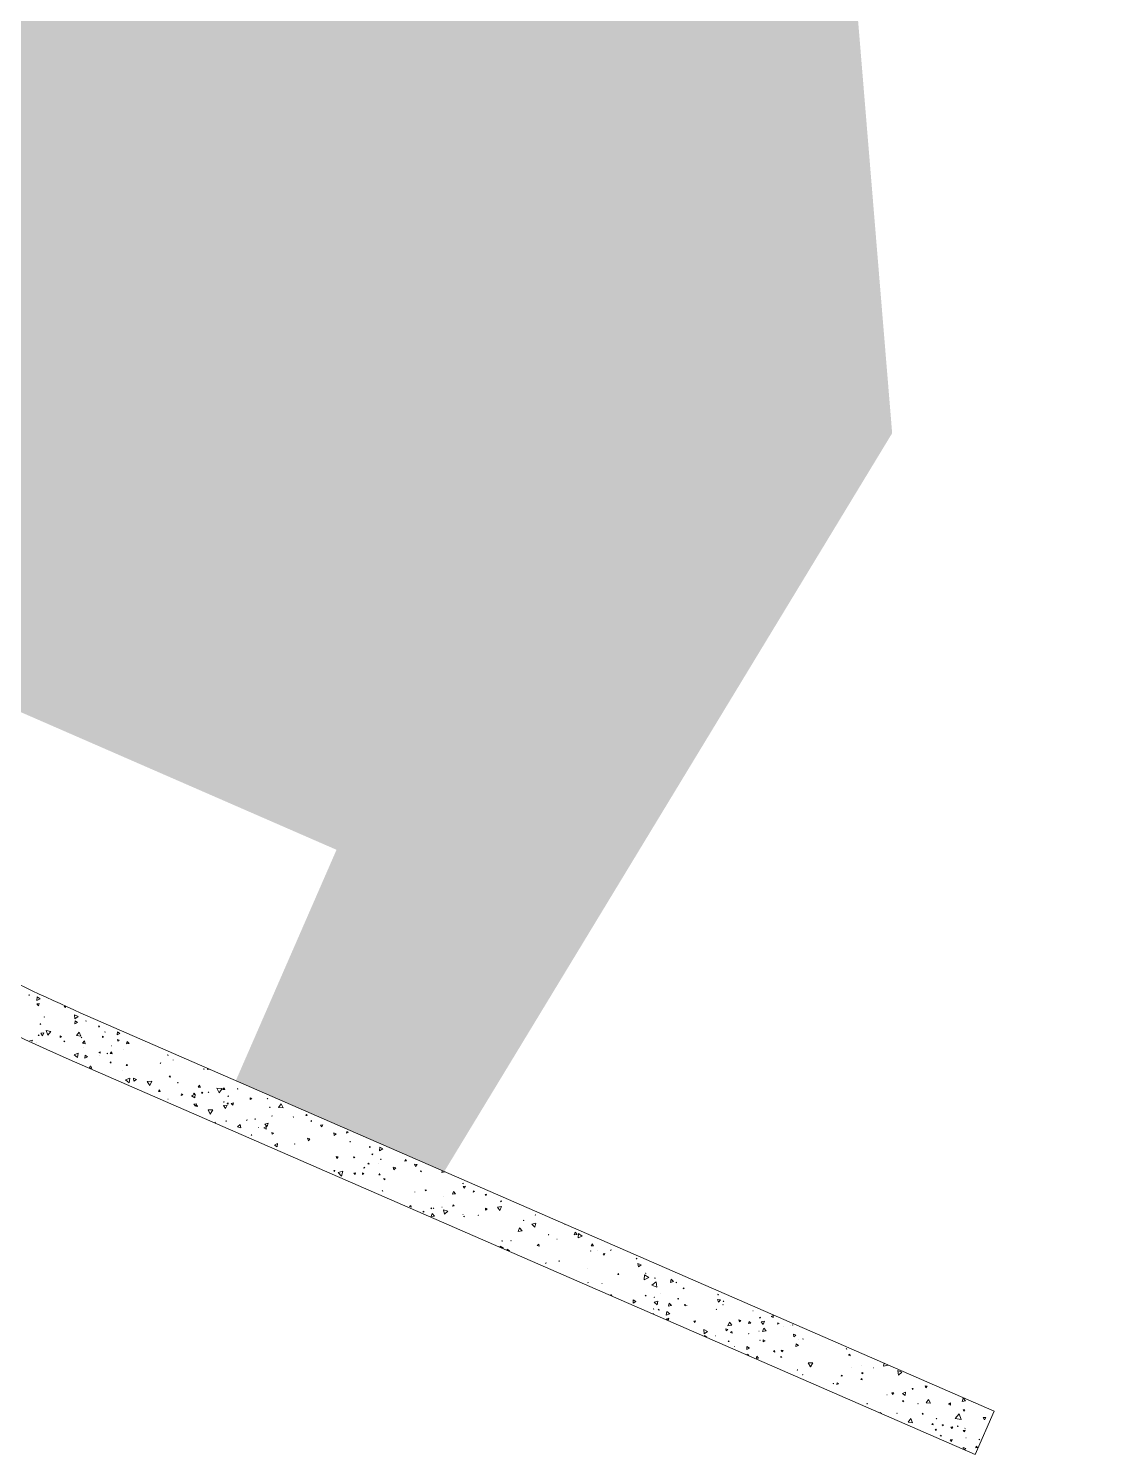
# Model space of a CAD drawing. Header units: millimetres. Extents: x -99530 to 1067232, y -97212 to 137997.
# Drawn here: x 74094 to 77531, y -47928 to -43397 of the extents above; entities that cross this region are included whole.
import ezdxf

# ---------------------------------------------------------------- set-up
doc = ezdxf.new("R2010")
doc.units = ezdxf.units.MM
doc.header["$MEASUREMENT"] = 0
doc.layers.add('New_A-20-M_Hard_Landscape-Phase 1_Pen_No__1', color=7, linetype='Continuous', lineweight=13)
doc.layers.add('New_A-20-M_Hard_Landscape-Phase 1_Pen_No__101', color=252, linetype='Continuous', lineweight=15)
doc.layers.add('New_A-20-M_Hard_Landscape-Phase 1_Pen_No__102', color=7, linetype='Continuous', lineweight=15, true_color=0xcccccc)

# ---------------------------------------------------------------- blocks, each defined once
blk = doc.blocks.new('*X178')
at = {"layer": 'New_A-20-M_Hard_Landscape-Phase 1_Pen_No__101', "linetype": 'Continuous'}
for p, q in [((74096.2, -46466.3), (74094.7, -46468.2)), ((74094.7, -46468.2), (74097.1, -46468.5)), ((74097.1, -46468.5), (74096.2, -46466.3)), ((74121.6, -46473.2), (74120, -46484.7)), ((74120, -46484.7), (74130.8, -46480.3)), ((74130.8, -46480.3), (74121.6, -46473.2)), ((74127.7, -46494.5), (74120.6, -46496.2)), ((74120.6, -46496.2), (74125.7, -46501.6)), ((74125.7, -46501.6), (74127.7, -46494.5)), ((74212.3, -46502.8), (74207.3, -46504.1)), ((74207.3, -46504.1), (74210.9, -46507.7)), ((74210.9, -46507.7), (74212.3, -46502.8)), ((74132.6, -46559.8), (74131, -46559.3)), ((74131, -46559.3), (74131.3, -46561)), ((74131.3, -46561), (74132.6, -46559.8)), ((74144.8, -46537.5), (74143.6, -46537.3)), ((74143.6, -46537.3), (74144, -46538.4)), ((74144, -46538.4), (74144.8, -46537.5)), ((74239.4, -46530.9), (74240.4, -46543.9)), ((74251.1, -46536.5), (74239.4, -46530.9)), ((74240.4, -46543.9), (74251.1, -46536.5)), ((74241.7, -46549.7), (74240.9, -46558.9)), ((74240.9, -46558.9), (74249.2, -46555)), ((74249.2, -46555), (74241.7, -46549.7)), ((74276.5, -46550.2), (74275.8, -46550.5)), ((74275.8, -46550.5), (74276.4, -46550.9)), ((74276.4, -46550.9), (74276.5, -46550.2)), ((74318, -46566.1), (74316.6, -46568.8)), ((74316.6, -46568.8), (74319.6, -46568.7)), ((74319.6, -46568.7), (74318, -46566.1)), ((74106.7, -46611), (74098, -46611.9)), ((74104.8, -46615.2), (74106.7, -46611)), ((74120.5, -46619.7), (74120.4, -46619.7)), ((74120.4, -46619.7), (74120.5, -46619.8)), ((74120.5, -46619.8), (74120.5, -46619.7)), ((74125.3, -46594.3), (74124.7, -46596.8)), ((74124.7, -46596.8), (74127.2, -46596.1)), ((74127.2, -46596.1), (74125.3, -46594.3)), ((74142.9, -46587.9), (74132.8, -46588.7)), ((74132.8, -46588.7), (74138.5, -46597)), ((74138.5, -46597), (74142.9, -46587.9)), ((74165.1, -46584), (74150.3, -46580.7)), ((74150.3, -46580.7), (74154.9, -46595.2)), ((74154.9, -46595.2), (74165.1, -46584)), ((74199, -46600), (74194, -46597.7)), ((74194, -46597.7), (74194.5, -46603.2)), ((74194.5, -46603.2), (74199, -46600)), ((74209.1, -46614.5), (74206.5, -46614)), ((74206.5, -46614), (74207.4, -46616.5)), ((74207.4, -46616.5), (74209.1, -46614.5)), ((74254.4, -46586.2), (74246.6, -46596.5)), ((74246.6, -46596.5), (74259.5, -46598.1)), ((74259.5, -46598.1), (74254.4, -46586.2)), ((74262.8, -46602.4), (74261.5, -46602.1)), ((74261.5, -46602.1), (74261.9, -46603.4)), ((74261.9, -46603.4), (74262.8, -46602.4)), ((74271.3, -46613.7), (74265.1, -46620.6)), ((74274.2, -46622.5), (74271.3, -46613.7)), ((74328.3, -46598.7), (74329, -46603.1)), ((74332.5, -46600.2), (74328.3, -46598.7)), ((74329, -46603.1), (74332.5, -46600.2)), ((74337, -46584.8), (74336.2, -46585.5)), ((74336.2, -46585.5), (74337.2, -46585.9)), ((74337.2, -46585.9), (74337, -46584.8)), ((74376.3, -46584.7), (74375.7, -46594.2)), ((74375.7, -46594.2), (74384.2, -46590)), ((74384.2, -46590), (74376.3, -46584.7)), ((74382.1, -46611.3), (74377, -46609)), ((74377, -46609), (74377.5, -46614.5)), ((74377.5, -46614.5), (74382.1, -46611.3)), ((74407.7, -46615.6), (74405.3, -46623.2)), ((74413.1, -46621.5), (74407.7, -46615.6)), ((74252, -46652.7), (74238.8, -46657.8)), ((74238.8, -46657.8), (74249.8, -46666.7)), ((74249.8, -46666.7), (74252, -46652.7)), ((74265.1, -46620.6), (74274.2, -46622.5)), ((74269.1, -46634.1), (74269, -46634.5)), ((74269, -46634.5), (74269.4, -46634.4)), ((74269.4, -46634.4), (74269.1, -46634.1)), ((74273.6, -46659.1), (74272.8, -46668.1)), ((74272.8, -46668.1), (74281, -46664.2)), ((74281, -46664.2), (74273.6, -46659.1)), ((74321, -46647.8), (74317.2, -46650.3)), ((74317.2, -46650.3), (74321.3, -46652.4)), ((74319.1, -46659.4), (74318.8, -46659.5)), ((74318.8, -46659.5), (74319, -46659.7)), ((74319, -46659.7), (74319.1, -46659.4)), ((74321.3, -46652.4), (74321, -46647.8)), ((74345.4, -46653.3), (74343.5, -46652.6)), ((74343.5, -46652.6), (74343.8, -46654.6)), ((74343.8, -46654.6), (74345.4, -46653.3)), ((74357.1, -46648.3), (74353.2, -46653.8)), ((74353.2, -46653.8), (74360, -46654.4)), ((74357.6, -46628.7), (74356.6, -46628.8)), ((74356.6, -46628.8), (74357.2, -46629.7)), ((74360, -46654.4), (74357.1, -46648.3)), ((74357.2, -46629.7), (74357.6, -46628.7)), ((74395.2, -46640.5), (74395.3, -46640.8)), ((74395.5, -46640.6), (74395.2, -46640.5)), ((74395.3, -46640.8), (74395.5, -46640.6)), ((74405.3, -46623.2), (74413.1, -46621.5)), ((74536.6, -46657.9), (74535.3, -46659.2)), ((74535.3, -46659.2), (74537.1, -46659.7)), ((74537.1, -46659.7), (74536.6, -46657.9)), ((74291, -46692.9), (74286.2, -46699.7)), ((74286.2, -46699.7), (74294.5, -46700.5)), ((74294.5, -46700.5), (74291, -46692.9)), ((74354.6, -46679.9), (74353, -46683.2)), ((74353, -46683.2), (74356.6, -46682.9)), ((74356.6, -46682.9), (74354.6, -46679.9)), ((74392.6, -46706.3), (74392.5, -46706.7)), ((74392.5, -46706.7), (74392.8, -46706.6)), ((74392.8, -46706.6), (74392.6, -46706.3)), ((74405.8, -46688.3), (74404.3, -46691.5)), ((74404.3, -46691.5), (74407.8, -46691.2)), ((74407.8, -46691.2), (74405.8, -46688.3)), ((74512.9, -46683.7), (74512.5, -46685)), ((74512.5, -46685), (74513.8, -46684.7)), ((74513.8, -46684.7), (74512.9, -46683.7)), ((74553.3, -46673.9), (74553, -46674.2)), ((74553, -46674.2), (74553.4, -46674.2)), ((74553.4, -46674.2), (74553.3, -46673.9)), ((74651.8, -46701.8), (74649.7, -46701.8)), ((74649.7, -46701.8), (74650.7, -46703.6)), ((74650.7, -46703.6), (74651.8, -46701.8)), ((74662.9, -46700.6), (74662, -46704.9)), ((74662, -46704.9), (74667.3, -46703.1)), ((74667.3, -46703.1), (74665.9, -46701.9)), ((74415.8, -46731.7), (74401.9, -46737.2)), ((74401.9, -46737.2), (74413.6, -46746.5)), ((74413.6, -46746.5), (74415.8, -46731.7)), ((74436.4, -46736.2), (74427.6, -46732.3)), ((74427.6, -46732.3), (74428.7, -46741.8)), ((74428.7, -46741.8), (74436.4, -46736.2)), ((74485.8, -46741.9), (74470.7, -46742.7)), ((74470.7, -46742.7), (74478.9, -46755.3)), ((74478.9, -46755.3), (74485.8, -46741.9)), ((74543.4, -46724.3), (74540.6, -46727.7)), ((74540.6, -46727.7), (74545, -46728.5)), ((74545, -46728.5), (74543.4, -46724.3)), ((74567.8, -46744.7), (74567.2, -46747.2)), ((74567.2, -46747.2), (74569.6, -46746.4)), ((74569.6, -46746.4), (74567.8, -46744.7)), ((74636.6, -46754.6), (74632.9, -46760.4)), ((74639.8, -46760.7), (74636.6, -46754.6)), ((74509.7, -46769.5), (74506.8, -46773.9)), ((74506.8, -46773.9), (74512, -46774.3)), ((74512, -46774.3), (74509.7, -46769.5)), ((74537, -46798.4), (74536.9, -46798.3)), ((74536.9, -46798.3), (74536.9, -46798.4)), ((74536.9, -46798.4), (74537, -46798.4)), ((74580, -46781.4), (74578.8, -46786.8)), ((74578.8, -46786.8), (74584.1, -46785.1)), ((74584.1, -46785.1), (74580, -46781.4)), ((74622.7, -46782.8), (74612, -46788.4)), ((74612, -46788.4), (74622.1, -46794.8)), ((74620.4, -46779.5), (74618.4, -46783.2)), ((74618.4, -46783.2), (74622.6, -46783)), ((74622.6, -46783), (74620.4, -46779.5)), ((74622.1, -46794.8), (74622.7, -46782.8)), ((74632.9, -46760.4), (74639.8, -46760.7)), ((74645.7, -46776.2), (74643.4, -46779.5)), ((74643.4, -46779.5), (74647.4, -46779.8)), ((74647.4, -46779.8), (74645.7, -46776.2)), ((74664.5, -46776.1), (74665.3, -46777.6)), ((74666.2, -46776.1), (74664.5, -46776.1)), ((74665.3, -46777.6), (74666.2, -46776.1)), ((74691.9, -46763.7), (74699.8, -46778.8)), ((74708.9, -46764.4), (74691.9, -46763.7)), ((74699.8, -46778.8), (74708.9, -46764.4)), ((74715, -46763.1), (74711.6, -46767.4)), ((74711.6, -46767.4), (74717, -46768.2)), ((74717, -46768.2), (74715, -46763.1)), ((74729.1, -46788.5), (74726.6, -46788.9)), ((74726.6, -46788.9), (74728.2, -46790.9)), ((74728.2, -46790.9), (74729.1, -46788.5)), ((74757.8, -46764.9), (74757.2, -46766.5)), ((74757.2, -46766.5), (74758.9, -46766.3)), ((74758.9, -46766.3), (74757.8, -46764.9)), ((74798.2, -46794.2), (74798.1, -46800)), ((74798.1, -46800), (74803.2, -46797.2)), ((74803.2, -46797.2), (74798.2, -46794.2)), ((74853.6, -46796.8), (74852.3, -46796.4)), ((74852.3, -46796.4), (74852.6, -46797.8)), ((74852.6, -46797.8), (74853.6, -46796.8)), ((74541.6, -46811.1), (74541.4, -46811.2)), ((74541.7, -46811.3), (74541.6, -46811.1)), ((74627.6, -46813), (74618.6, -46814.3)), ((74618.6, -46814.3), (74624.2, -46821.4)), ((74624.2, -46821.4), (74627.6, -46813)), ((74629.1, -46818), (74626.5, -46821.1)), ((74626.5, -46821.1), (74630.5, -46821.8)), ((74630.5, -46821.8), (74629.1, -46818)), ((74664.2, -46832.4), (74671.4, -46845.9)), ((74679.4, -46832.9), (74664.2, -46832.4)), ((74671.4, -46845.9), (74679.4, -46832.9)), ((74724.8, -46817.7), (74713.4, -46818.8)), ((74713.4, -46818.8), (74720.1, -46828.1)), ((74714.3, -46806.9), (74713.6, -46808.6)), ((74713.6, -46808.6), (74715.4, -46808.3)), ((74715.4, -46808.3), (74714.3, -46806.9)), ((74720.1, -46828.1), (74724.8, -46817.7)), ((74728.4, -46810.4), (74724.6, -46812.3)), ((74724.6, -46812.3), (74728.2, -46814.7)), ((74728.2, -46814.7), (74728.4, -46810.4)), ((74745, -46810.6), (74737.7, -46812.1)), ((74737.7, -46812.1), (74742.7, -46817.8)), ((74742.7, -46817.8), (74745, -46810.6)), ((74861.8, -46824.5), (74859.5, -46824)), ((74859.5, -46824), (74860.3, -46826.2)), ((74860.3, -46826.2), (74861.8, -46824.5)), ((74896.8, -46813.2), (74888.1, -46824.8)), ((74888.1, -46824.8), (74902.5, -46826.5)), ((74902.5, -46826.5), (74896.8, -46813.2)), ((74964.1, -46831.9), (74964, -46831.9)), ((74964, -46831.9), (74964.7, -46832.2)), ((74686.3, -46871.6), (74685.9, -46873.4)), ((74685.9, -46873.4), (74687.6, -46872.9)), ((74687.6, -46872.9), (74686.3, -46871.6)), ((74721.4, -46866.1), (74720.3, -46868.1)), ((74720.3, -46868.1), (74722.6, -46868.1)), ((74722.6, -46868.1), (74721.4, -46866.1)), ((74766.2, -46878.6), (74757.9, -46886.1)), ((74757.9, -46886.1), (74768.6, -46889.5)), ((74768.6, -46889.5), (74766.2, -46878.6)), ((74787.2, -46863.8), (74786.6, -46866.2)), ((74786.6, -46866.2), (74788.9, -46865.5)), ((74788.9, -46865.5), (74787.2, -46863.8)), ((74814.2, -46860.2), (74812.6, -46861.7)), ((74812.6, -46861.7), (74814.7, -46862.4)), ((74814.7, -46862.4), (74814.2, -46860.2)), ((74823.9, -46888.7), (74823.7, -46889.1)), ((74823.7, -46889.1), (74824.2, -46889.1)), ((74824.2, -46889.1), (74823.9, -46888.7)), ((74848.9, -46885.1), (74841.6, -46889.3)), ((74841.6, -46889.3), (74848.9, -46893.5)), ((74854.9, -46875.1), (74844.5, -46878.1)), ((74844.5, -46878.1), (74852.3, -46885.7)), ((74848.9, -46893.5), (74848.9, -46885.1)), ((74852.3, -46885.7), (74854.9, -46875.1)), ((74868, -46851.1), (74866.6, -46851.2)), ((74866.6, -46851.2), (74867.4, -46852.3)), ((74867.4, -46852.3), (74868, -46851.1)), ((74935.3, -46854.9), (74935, -46855.4)), ((74935, -46855.4), (74935.6, -46855.4)), ((74935.6, -46855.4), (74935.3, -46854.9)), ((74976.7, -46846.9), (74974.5, -46850.8)), ((74974.5, -46850.8), (74978.9, -46850.7)), ((74978.9, -46850.7), (74976.7, -46846.9)), ((74992.9, -46866.5), (74990.4, -46867.9)), ((74990.4, -46867.9), (74992.9, -46869.4)), ((74992.9, -46869.4), (74992.9, -46866.5)), ((75028.7, -46879.7), (75021.4, -46880.9)), ((75021.4, -46880.9), (75026.1, -46886.7)), ((75026.1, -46886.7), (75028.7, -46879.7)), ((74802.1, -46910.6), (74800.7, -46913.1)), ((74800.7, -46913.1), (74803.6, -46913.1)), ((74803.6, -46913.1), (74802.1, -46910.6)), ((74872, -46906.2), (74867.1, -46904.7)), ((74867.1, -46904.7), (74868.3, -46909.7)), ((74868.3, -46909.7), (74872, -46906.2)), ((74979.8, -46922.8), (74982.8, -46930.6)), ((74988, -46924.2), (74979.8, -46922.8)), ((74982.8, -46930.6), (74988, -46924.2)), ((75063.7, -46905.2), (75064.8, -46913.8)), ((75071.7, -46908.6), (75063.7, -46905.2)), ((75064.8, -46913.8), (75071.7, -46908.6)), ((75105, -46901), (75103.6, -46906.6)), ((75103.6, -46906.6), (75109.1, -46905)), ((75109.1, -46905), (75105, -46901)), ((75115.6, -46932.4), (75114.6, -46934.2)), ((75114.6, -46934.2), (75116.6, -46934.1)), ((75116.6, -46934.1), (75115.6, -46932.4)), ((74884.4, -46939.4), (74875.3, -46944.4)), ((74875.3, -46944.4), (74884.2, -46949.8)), ((74884.2, -46949.8), (74884.4, -46939.4)), ((74940.1, -46940.6), (74938.8, -46941)), ((74938.8, -46941), (74939.8, -46941.9)), ((74939.8, -46941.9), (74940.1, -46940.6)), ((75071.5, -46980.6), (75073.2, -46986.9)), ((75077.8, -46982.3), (75071.5, -46980.6)), ((75073.2, -46986.9), (75077.8, -46982.3)), ((75130, -46982.4), (75126.7, -46982.3)), ((75126.7, -46982.3), (75128.3, -46985.2)), ((75128.3, -46985.2), (75130, -46982.4)), ((75180.2, -46950), (75176.8, -46948.7)), ((75176.8, -46948.7), (75177.4, -46952.4)), ((75177.4, -46952.4), (75180.2, -46950)), ((75187.4, -46972.7), (75184.4, -46973.4)), ((75184.4, -46973.4), (75186.5, -46975.7)), ((75186.5, -46975.7), (75187.4, -46972.7)), ((75209.4, -46950.7), (75209.3, -46962.4)), ((75209.3, -46962.4), (75219.5, -46956.7)), ((75219.5, -46956.7), (75209.4, -46950.7)), ((75067, -47025.7), (75064.2, -47025.7)), ((75064.2, -47025.7), (75065.6, -47028.1)), ((75065.6, -47028.1), (75067, -47025.7)), ((75159.9, -47015.1), (75159.5, -47017.9)), ((75159.5, -47017.9), (75162.1, -47016.9)), ((75162.1, -47016.9), (75159.9, -47015.1)), ((75174.4, -47001.6), (75172, -47004.2)), ((75172, -47004.2), (75175.5, -47004.9)), ((75175.5, -47004.9), (75174.4, -47001.6)), ((75205.7, -47001.6), (75205.6, -47001.7)), ((75205.6, -47001.7), (75205.8, -47001.7)), ((75205.8, -47001.7), (75205.7, -47001.6)), ((75213.8, -46989.5), (75212.2, -46989.6)), ((75212.2, -46989.6), (75213.1, -46991)), ((75213.1, -46991), (75213.8, -46989.5)), ((75261.1, -47017.1), (75252.6, -47014.5)), ((75252.6, -47014.5), (75254.7, -47023.2)), ((75254.7, -47023.2), (75261.1, -47017.1)), ((75291, -46990.6), (75289, -46995.8)), ((75289, -46995.8), (75294.6, -46994.9)), ((75294.6, -46994.9), (75291, -46990.6)), ((75320.5, -47005.1), (75323.2, -47012.7)), ((75328.4, -47006.6), (75320.5, -47005.1)), ((75323.2, -47012.7), (75328.4, -47006.6)), ((75339.5, -47026.7), (75340.1, -47029.6)), ((75342.3, -47027.6), (75339.5, -47026.7)), ((75340.1, -47029.6), (75342.3, -47027.6)), ((75408.9, -47025.8), (75407.4, -47031.3)), ((75092.6, -47027.9), (75077.2, -47031.8)), ((75077.2, -47031.8), (75088.3, -47043.2)), ((75088.3, -47043.2), (75092.6, -47027.9)), ((75132.9, -47032.5), (75127.3, -47033.8)), ((75127.3, -47033.8), (75131.2, -47038)), ((75131.2, -47038), (75132.9, -47032.5)), ((75159.5, -47035), (75154.5, -47032.8)), ((75154.5, -47032.8), (75155.2, -47038.2)), ((75155.2, -47038.2), (75159.5, -47035)), ((75208.9, -47035.1), (75206.4, -47038.6)), ((75206.4, -47038.6), (75210.7, -47039.1)), ((75210.7, -47039.1), (75208.9, -47035.1)), ((75222.9, -47050.7), (75224.1, -47054.7)), ((75227, -47051.7), (75222.9, -47050.7)), ((75224.1, -47054.7), (75227, -47051.7)), ((75407.4, -47031.3), (75416.1, -47029)), ((75474.4, -47065), (75472.6, -47066.7)), ((75472.6, -47066.7), (75474.9, -47067.4)), ((75474.9, -47067.4), (75474.4, -47065)), ((75218.8, -47089.3), (75217.8, -47090.2)), ((75217.8, -47090.2), (75219, -47090.5)), ((75219, -47090.5), (75218.8, -47089.3)), ((75321, -47093.5), (75320.9, -47093.6)), ((75320.9, -47093.6), (75321, -47093.6)), ((75321, -47093.6), (75321, -47093.5)), ((75357.7, -47087.7), (75354.1, -47086.7)), ((75354.1, -47086.7), (75355, -47090.3)), ((75355, -47090.3), (75357.7, -47087.7)), ((75413.3, -47108.8), (75412.9, -47108.8)), ((75412.9, -47108.8), (75413.1, -47109.1)), ((75413.1, -47109.1), (75413.3, -47108.8)), ((75444.2, -47091.6), (75440.8, -47100.5)), ((75440.8, -47100.5), (75450.3, -47099)), ((75450.3, -47099), (75444.2, -47091.6)), ((75481.7, -47075.5), (75475.1, -47075.7)), ((75475.1, -47075.7), (75478.6, -47081.3)), ((75478.6, -47081.3), (75481.7, -47075.5)), ((75507.2, -47089.5), (75506.9, -47094)), ((75506.9, -47094), (75511, -47092)), ((75511, -47092), (75507.2, -47089.5)), ((75549, -47100.9), (75544.9, -47102)), ((75544.9, -47102), (75547.9, -47105)), ((75547.9, -47105), (75549, -47100.9)), ((75308.1, -47136.4), (75304.3, -47139.7)), ((75304.3, -47139.7), (75309.1, -47141.4)), ((75309.1, -47141.4), (75308.1, -47136.4)), ((75347.9, -47154.9), (75347.7, -47157.8)), ((75347.7, -47157.8), (75350.4, -47156.6)), ((75350.4, -47156.6), (75347.9, -47154.9)), ((75374, -47144.2), (75371.7, -47145.3)), ((75371.7, -47145.3), (75373.8, -47146.8)), ((75376.7, -47161.6), (75373, -47171.7)), ((75373.8, -47146.8), (75374, -47144.2)), ((75383.6, -47169.9), (75376.7, -47161.6)), ((75381.2, -47145), (75379.6, -47145.1)), ((75379.6, -47145.1), (75380.5, -47146.5)), ((75380.5, -47146.5), (75381.2, -47145)), ((75407.9, -47141.5), (75406.9, -47141.4)), ((75406.9, -47141.4), (75407.4, -47142.3)), ((75407.4, -47142.3), (75407.9, -47141.5)), ((75426.4, -47154.7), (75412.4, -47150)), ((75412.4, -47150), (75415.4, -47164.5)), ((75415.4, -47164.5), (75426.4, -47154.7)), ((75442.5, -47134.5), (75441.1, -47139.1)), ((75441.1, -47139.1), (75445.8, -47138)), ((75445.8, -47138), (75442.5, -47134.5)), ((75551.4, -47148.1), (75545.8, -47145.3)), ((75545.8, -47145.3), (75546.1, -47151.6)), ((75546.1, -47151.6), (75551.4, -47148.1)), ((75596.5, -47140.1), (75583.6, -47141.7)), ((75583.6, -47141.7), (75591.4, -47152.1)), ((75591.4, -47152.1), (75596.5, -47140.1)), ((75596.2, -47122.1), (75593.3, -47122.7)), ((75593.3, -47122.7), (75595.3, -47124.9)), ((75595.3, -47124.9), (75596.2, -47122.1)), ((75373, -47171.7), (75383.6, -47169.9)), ((75474.3, -47165.3), (75474, -47165.5)), ((75474, -47165.5), (75474.4, -47165.6)), ((75474.4, -47165.6), (75474.3, -47165.3)), ((75478.4, -47170), (75475.8, -47171.2)), ((75475.8, -47171.2), (75478.2, -47172.9)), ((75478.2, -47172.9), (75478.4, -47170)), ((75523.8, -47167), (75521.8, -47166.9)), ((75521.8, -47166.9), (75522.8, -47168.7)), ((75522.8, -47168.7), (75523.8, -47167)), ((75653.7, -47207.6), (75649.7, -47219.5)), ((75662, -47216.9), (75653.7, -47207.6)), ((75667, -47182.6), (75665.7, -47183.9)), ((75665.7, -47183.9), (75667.5, -47184.3)), ((75667.5, -47184.3), (75667, -47182.6)), ((75705.7, -47193.1), (75693.1, -47196.3)), ((75693.1, -47196.3), (75702.2, -47205.6)), ((75702.2, -47205.6), (75705.7, -47193.1)), ((75704.5, -47165.8), (75703.3, -47166.1)), ((75703.3, -47166.1), (75704.2, -47166.9)), ((75704.2, -47166.9), (75704.5, -47165.8)), ((75796.9, -47195), (75796.6, -47195.5)), ((75796.6, -47195.5), (75797.8, -47195.7)), ((75797.8, -47195.7), (75797.7, -47195.4)), ((75598.5, -47248.9), (75598, -47250.2)), ((75598, -47250.2), (75599.4, -47250.1)), ((75599.4, -47250.1), (75598.5, -47248.9)), ((75626, -47247.7), (75625.6, -47249.2)), ((75625.6, -47249.2), (75627.1, -47248.8)), ((75627.1, -47248.8), (75626, -47247.7)), ((75649.7, -47219.5), (75662, -47216.9)), ((75747, -47228.9), (75745.3, -47229)), ((75745.3, -47229), (75746.3, -47230.5)), ((75746.3, -47230.5), (75747, -47228.9)), ((75772.7, -47243), (75772.3, -47243.5)), ((75772.3, -47243.5), (75772.9, -47243.6)), ((75772.9, -47243.6), (75772.7, -47243)), ((75830.6, -47221.1), (75827, -47230.2)), ((75827, -47230.2), (75836.7, -47228.8)), ((75836.7, -47228.8), (75830.6, -47221.1)), ((75841.1, -47225.9), (75840, -47239.7)), ((75840, -47239.7), (75852.5, -47233.8)), ((75852.5, -47233.8), (75841.1, -47225.9)), ((75592.3, -47265.4), (75592.2, -47269.4)), ((75602.6, -47271.8), (75592.3, -47265.4)), ((75600.4, -47273), (75602.6, -47271.8)), ((75614.9, -47275.4), (75614.7, -47279.2)), ((75622.3, -47280), (75614.9, -47275.4)), ((75619.7, -47281.4), (75622.3, -47280)), ((75715.3, -47259.2), (75709.7, -47263.6)), ((75709.7, -47263.6), (75716.3, -47266.2)), ((75716.3, -47266.2), (75715.3, -47259.2)), ((75880.3, -47280.1), (75879.1, -47280.7)), ((75879.1, -47280.7), (75880.1, -47281.4)), ((75880.1, -47281.4), (75880.3, -47280.1)), ((75885.1, -47258.7), (75881.8, -47264.2)), ((75881.8, -47264.2), (75888.3, -47264.3)), ((75888.3, -47264.3), (75885.1, -47258.7)), ((75901.5, -47280.8), (75901.1, -47280.6)), ((75901.1, -47280.6), (75901.2, -47281)), ((75901.2, -47281), (75901.5, -47280.8)), ((75924.8, -47289.5), (75919.3, -47290.4)), ((75919.3, -47290.4), (75922.8, -47294.6)), ((75922.8, -47294.6), (75924.8, -47289.5)), ((75943.3, -47277.4), (75942.6, -47279.2)), ((75942.6, -47279.2), (75944.5, -47278.9)), ((75944.5, -47278.9), (75943.3, -47277.4)), ((75737.9, -47319.1), (75736.4, -47319.5)), ((75736.4, -47319.5), (75737.5, -47320.6)), ((75737.5, -47320.6), (75737.9, -47319.1)), ((75779.9, -47310.9), (75778.7, -47312.9)), ((75778.7, -47312.9), (75781.1, -47313)), ((75781.1, -47313), (75779.9, -47310.9)), ((75869, -47336.7), (75868.9, -47336.7)), ((75868.9, -47336.7), (75869, -47336.8)), ((75869, -47336.8), (75869, -47336.7)), ((76025.9, -47304.2), (76024.5, -47305.7)), ((76024.5, -47305.7), (76026.6, -47306.1)), ((76026.6, -47306.1), (76025.9, -47304.2)), ((76040.3, -47324.5), (76030, -47320.7)), ((76030, -47320.7), (76031.8, -47331.5)), ((76031.8, -47331.5), (76040.3, -47324.5)), ((75811.3, -47364.5), (75811.2, -47364.5)), ((75811.2, -47364.5), (75811.3, -47364.6)), ((75811.3, -47364.6), (75811.3, -47364.5)), ((75871.1, -47381.3), (75871.3, -47381.7)), ((75871.5, -47381.3), (75871.1, -47381.3)), ((75871.3, -47381.7), (75871.5, -47381.3)), ((75916, -47383.8), (75915.7, -47384.7)), ((75915.7, -47384.7), (75916.7, -47384.5)), ((75916.7, -47384.5), (75916, -47383.8)), ((75967.5, -47353), (75966.4, -47355.6)), ((75966.4, -47355.6), (75969.3, -47355.2)), ((75969.3, -47355.2), (75967.5, -47353)), ((76050.6, -47356.7), (76049.9, -47372.6)), ((76049.9, -47372.6), (76064.1, -47365.3)), ((76064.1, -47365.3), (76050.6, -47356.7)), ((76055, -47351.2), (76054.2, -47351.4)), ((76054.2, -47351.4), (76054.8, -47352)), ((76054.8, -47352), (76055, -47351.2)), ((76087.4, -47379.4), (76074, -47389.8)), ((76074, -47389.8), (76089.7, -47396.2)), ((76085, -47366), (76083.4, -47367)), ((76083.4, -47367), (76085.1, -47367.9)), ((76085.1, -47367.9), (76085, -47366)), ((76089.7, -47396.2), (76087.4, -47379.4)), ((76135.2, -47370.9), (76132.9, -47381.5)), ((76132.9, -47381.5), (76143.3, -47378.1)), ((76143.3, -47378.1), (76135.2, -47370.9)), ((76151.1, -47380.2), (76151.7, -47382.7)), ((76153.6, -47380.9), (76151.1, -47380.2)), ((76151.7, -47382.7), (76153.6, -47380.9)), ((75943.6, -47419.7), (75942.9, -47422.3)), ((75946.9, -47423), (75943.6, -47419.7)), ((75945.4, -47423.4), (75946.9, -47423)), ((76055, -47421.1), (76053.4, -47423.4)), ((76053.4, -47423.4), (76056.2, -47423.6)), ((76056.2, -47423.6), (76055, -47421.1)), ((76082.9, -47427.7), (76081.9, -47427.2)), ((76081.9, -47427.2), (76081.9, -47428.3)), ((76081.9, -47428.3), (76082.9, -47427.7)), ((76102.8, -47415.8), (76102.5, -47416.3)), ((76102.5, -47416.3), (76103.1, -47416.3)), ((76103.1, -47416.3), (76102.8, -47415.8)), ((76159.3, -47432.3), (76156.3, -47432.4)), ((76156.3, -47432.4), (76157.8, -47434.9)), ((76157.8, -47434.9), (76159.3, -47432.3)), ((76174.8, -47397.7), (76174.1, -47400.9)), ((76174.1, -47400.9), (76177.3, -47399.9)), ((76177.3, -47399.9), (76174.8, -47397.7)), ((76292.2, -47436.7), (76282.5, -47434.8)), ((76282.5, -47434.8), (76285.7, -47444.1)), ((76286.4, -47419.4), (76283.6, -47418.6)), ((76283.6, -47418.6), (76284.3, -47421.5)), ((76284.3, -47421.5), (76286.4, -47419.4)), ((76023, -47441.4), (76014.3, -47436.5)), ((76014.3, -47436.5), (76014.4, -47446.5)), ((76014.4, -47446.5), (76023, -47441.4)), ((76079.9, -47480.8), (76076.5, -47480.6)), ((76079.3, -47464.3), (76079.6, -47465.6)), ((76080.5, -47464.7), (76079.3, -47464.3)), ((76079.6, -47465.6), (76080.5, -47464.7)), ((76092.9, -47440.3), (76081.9, -47443.9)), ((76081.9, -47443.9), (76090.5, -47451.7)), ((76090.5, -47451.7), (76092.9, -47440.3)), ((76096.2, -47466.3), (76094.7, -47468.2)), ((76094.7, -47468.2), (76097.1, -47468.5)), ((76097.1, -47468.5), (76096.2, -47466.3)), ((76121.6, -47473.2), (76120, -47484.7)), ((76120, -47484.7), (76130.8, -47480.3)), ((76130.8, -47480.3), (76121.6, -47473.2)), ((76129.4, -47446.7), (76126.7, -47456.2)), ((76126.7, -47456.2), (76136.4, -47453.7)), ((76136.4, -47453.7), (76129.4, -47446.7)), ((76181.9, -47451.7), (76177.8, -47450.9)), ((76177.8, -47450.9), (76179.1, -47454.8)), ((76179.1, -47454.8), (76181.9, -47451.7)), ((76185.6, -47454.7), (76185.4, -47454.9)), ((76185.4, -47454.9), (76185.7, -47455)), ((76185.7, -47455), (76185.6, -47454.7)), ((76279.3, -47465.5), (76278.5, -47466.8)), ((76278.5, -47466.8), (76279.9, -47466.9)), ((76279.9, -47466.9), (76279.3, -47465.5)), ((76285.7, -47444.1), (76292.2, -47436.7)), ((76300.5, -47451.7), (76299.8, -47451.4)), ((76299.8, -47451.4), (76299.9, -47452.2)), ((76299.9, -47452.2), (76300.5, -47451.7)), ((76300.9, -47440.4), (76302.1, -47442.5)), ((76303.3, -47440.4), (76300.9, -47440.4)), ((76302.1, -47442.5), (76303.3, -47440.4)), ((76395.5, -47470.9), (76394.9, -47470.7)), ((76394.9, -47470.7), (76395, -47471.3)), ((76395, -47471.3), (76395.5, -47470.9)), ((76079.2, -47481.8), (76079.9, -47480.8)), ((76127.7, -47494.5), (76120.6, -47496.2)), ((76120.6, -47496.2), (76125.7, -47501.6)), ((76125.7, -47501.6), (76127.7, -47494.5)), ((76212.3, -47502.8), (76207.3, -47504.1)), ((76207.3, -47504.1), (76210.9, -47507.7)), ((76210.9, -47507.7), (76212.3, -47502.8)), ((76320.6, -47506.9), (76316, -47518.4)), ((76316, -47518.4), (76328.3, -47516.6)), ((76328.3, -47516.6), (76320.6, -47506.9)), ((76350.8, -47500.1), (76352.5, -47505.7)), ((76356.4, -47501.5), (76350.8, -47500.1)), ((76352.5, -47505.7), (76356.4, -47501.5)), ((76383.8, -47504.6), (76381.5, -47511.4)), ((76381.5, -47511.4), (76388.5, -47510.1)), ((76388.5, -47510.1), (76383.8, -47504.6)), ((76419.1, -47491.5), (76416.5, -47491.8)), ((76416.5, -47491.8), (76418.1, -47494)), ((76418.1, -47494), (76419.1, -47491.5)), ((76431.9, -47504.5), (76421.8, -47506.1)), ((76421.8, -47506.1), (76428.2, -47514.1)), ((76430.2, -47525.7), (76426, -47536.8)), ((76428.2, -47514.1), (76431.9, -47504.5)), ((76437.8, -47534.9), (76430.2, -47525.7)), ((76459.4, -47485.6), (76453.6, -47489.6)), ((76453.6, -47489.6), (76460, -47492.6)), ((76460, -47492.6), (76459.4, -47485.6)), ((76474.2, -47508.8), (76473.7, -47513.6)), ((76473.7, -47513.6), (76478.1, -47511.7)), ((76478.1, -47511.7), (76474.2, -47508.8)), ((76492.3, -47520.4), (76492.3, -47520.5)), ((76492.3, -47520.5), (76492.4, -47520.4)), ((76492.4, -47520.4), (76492.3, -47520.4)), ((76513.6, -47516.3), (76513.3, -47516.4)), ((76513.3, -47516.4), (76513.4, -47516.6)), ((76513.4, -47516.6), (76513.6, -47516.3)), ((76521.7, -47515.7), (76521.4, -47516.1)), ((76521.4, -47516.1), (76521.9, -47516.2)), ((76521.9, -47516.2), (76521.7, -47515.7)), ((76239.4, -47530.9), (76240.4, -47543.9)), ((76251.1, -47536.5), (76239.4, -47530.9)), ((76240.4, -47543.9), (76251.1, -47536.5)), ((76241.7, -47549.7), (76241.5, -47552.5)), ((76249.2, -47555), (76241.7, -47549.7)), ((76248.2, -47555.5), (76249.2, -47555)), ((76276.5, -47550.2), (76275.8, -47550.5)), ((76275.8, -47550.5), (76276.4, -47550.9)), ((76276.4, -47550.9), (76276.5, -47550.2)), ((76315.1, -47530.4), (76308.7, -47528.2)), ((76308.7, -47528.2), (76310, -47534.9)), ((76310, -47534.9), (76315.1, -47530.4)), ((76318, -47566.1), (76316.6, -47568.8)), ((76316.6, -47568.8), (76319.6, -47568.7)), ((76319.6, -47568.7), (76318, -47566.1)), ((76328.4, -47537.3), (76324.5, -47540)), ((76324.5, -47540), (76328.8, -47542.1)), ((76328.8, -47542.1), (76328.4, -47537.3)), ((76382, -47543.6), (76381.7, -47543.8)), ((76381.7, -47543.8), (76382, -47544)), ((76382, -47544), (76382, -47543.6)), ((76414.5, -47535.4), (76414.6, -47536)), ((76415.1, -47535.6), (76414.5, -47535.4)), ((76414.6, -47536), (76415.1, -47535.6)), ((76417.8, -47564.7), (76417.6, -47564.8)), ((76417.6, -47564.8), (76417.7, -47564.9)), ((76417.7, -47564.9), (76417.8, -47564.7)), ((76426, -47536.8), (76437.8, -47534.9)), ((76433.9, -47566.7), (76428.3, -47563.4)), ((76428.3, -47563.4), (76428.3, -47569.9)), ((76428.3, -47569.9), (76433.9, -47566.7)), ((76531.6, -47548.1), (76523.9, -47545.5)), ((76523.9, -47545.5), (76525.5, -47553.5)), ((76525.5, -47553.5), (76531.6, -47548.1)), ((76538.6, -47560.7), (76538.5, -47560.7)), ((76538.5, -47560.7), (76538.5, -47560.8)), ((76538.5, -47560.8), (76538.6, -47560.7)), ((76554.4, -47559.6), (76553.3, -47560)), ((76553.3, -47560), (76554.2, -47560.7)), ((76554.2, -47560.7), (76554.4, -47559.6)), ((76337, -47584.8), (76336.2, -47585.5)), ((76336.2, -47585.5), (76337.2, -47585.9)), ((76337.2, -47585.9), (76337, -47584.8)), ((76376.3, -47584.7), (76375.7, -47594.2)), ((76375.7, -47594.2), (76384.2, -47590)), ((76384.2, -47590), (76376.3, -47584.7)), ((76382.1, -47611.3), (76377, -47609)), ((76377, -47609), (76377.3, -47611.8)), ((76379.9, -47612.9), (76382.1, -47611.3)), ((76407.7, -47615.6), (76405.3, -47623.2)), ((76413.1, -47621.5), (76407.7, -47615.6)), ((76464, -47597.6), (76460.4, -47600.7)), ((76460.4, -47600.7), (76464.9, -47602.3)), ((76464.9, -47602.3), (76464, -47597.6)), ((76487.3, -47617.8), (76483.7, -47615.8)), ((76483.7, -47615.8), (76483.8, -47619.9)), ((76491.3, -47596.7), (76484.7, -47595.6)), ((76484.7, -47595.6), (76487.1, -47601.9)), ((76487.1, -47601.9), (76491.3, -47596.7)), ((76532.8, -47575.7), (76531.1, -47584.9)), ((76531.1, -47584.9), (76540, -47581.8)), ((76540, -47581.8), (76532.8, -47575.7)), ((76692.9, -47590.6), (76691.4, -47591.9)), ((76691.4, -47591.9), (76693.2, -47592.6)), ((76693.2, -47592.6), (76692.9, -47590.6)), ((76702.8, -47608.5), (76698.6, -47612.5)), ((76698.6, -47612.5), (76704.1, -47614.2)), ((76704.1, -47614.2), (76702.8, -47608.5)), ((76405.3, -47623.2), (76413.1, -47621.5)), ((76483.8, -47619.9), (76487.3, -47617.8)), ((76536.6, -47657.9), (76535.3, -47659.2)), ((76535.3, -47659.2), (76537.1, -47659.7)), ((76537.1, -47659.7), (76536.6, -47657.9)), ((76571.2, -47635.9), (76578.3, -47648.8)), ((76585.9, -47636.2), (76571.2, -47635.9)), ((76578.3, -47648.8), (76585.9, -47636.2)), ((76708.6, -47651.1), (76708.3, -47651.2)), ((76708.3, -47651.2), (76708.6, -47651.4)), ((76708.6, -47651.4), (76708.6, -47651.1)), ((76739.5, -47645.5), (76738.7, -47645.8)), ((76738.7, -47645.8), (76739.3, -47646.4)), ((76739.3, -47646.4), (76739.5, -47645.5)), ((76779.2, -47651.9), (76778.4, -47651.8)), ((76778.4, -47651.8), (76778.8, -47652.5)), ((76778.8, -47652.5), (76779.2, -47651.9)), ((76812.3, -47637.8), (76809.6, -47647.3)), ((76809.6, -47647.3), (76825.2, -47643.4)), ((76868.5, -47666.1), (76855.1, -47661)), ((76855.1, -47661), (76857.5, -47675.2)), ((76553.3, -47673.9), (76553, -47674.2)), ((76553, -47674.2), (76553.4, -47674.2)), ((76553.4, -47674.2), (76553.3, -47673.9)), ((76651.8, -47701.8), (76649.7, -47701.8)), ((76649.7, -47701.8), (76650.7, -47703.6)), ((76650.7, -47703.6), (76651.8, -47701.8)), ((76663.1, -47699.4), (76662, -47704.9)), ((76662, -47704.9), (76667.3, -47703.1)), ((76667.3, -47703.1), (76663.1, -47699.4)), ((76677.1, -47675.2), (76676.1, -47678.5)), ((76676.1, -47678.5), (76679.5, -47677.7)), ((76679.5, -47677.7), (76677.1, -47675.2)), ((76741.3, -47686.2), (76738.4, -47689.5)), ((76738.4, -47689.5), (76742.7, -47690.4)), ((76744.8, -47666.7), (76740.5, -47668.5)), ((76740.5, -47668.5), (76744.2, -47671.4)), ((76742.7, -47690.4), (76741.3, -47686.2)), ((76744.2, -47671.4), (76744.8, -47666.7)), ((76857.5, -47675.2), (76868.5, -47666.1)), ((76821.3, -47737.7), (76821.1, -47737.7)), ((76821.1, -47737.7), (76821.3, -47737.9)), ((76821.3, -47737.9), (76821.3, -47737.7)), ((76836.2, -47731.6), (76838.8, -47737.2)), ((76842.4, -47732.1), (76836.2, -47731.6)), ((76838.8, -47737.2), (76842.4, -47732.1)), ((76880.1, -47729.7), (76870.5, -47734.3)), ((76870.5, -47734.3), (76879.2, -47740.3)), ((76879.2, -47740.3), (76880.1, -47729.7)), ((76900.8, -47717.6), (76902, -47721.3)), ((76904.6, -47718.4), (76900.8, -47717.6)), ((76902, -47721.3), (76904.6, -47718.4)), ((76948.7, -47710.4), (76942.2, -47709.5)), ((76942.2, -47709.5), (76944.7, -47715.6)), ((76944.7, -47715.6), (76948.7, -47710.4)), ((76953.2, -47752.5), (76945.7, -47763.5)), ((76959, -47764.5), (76953.2, -47752.5)), ((77063, -47749.1), (77059.7, -47759.6)), ((77070.5, -47757.2), (77063, -47749.1)), ((76757.8, -47764.9), (76757.2, -47766.5)), ((76757.2, -47766.5), (76758.9, -47766.3)), ((76758.9, -47766.3), (76757.8, -47764.9)), ((76798.2, -47794.2), (76798.2, -47795.3)), ((76803.2, -47797.2), (76798.2, -47794.2)), ((76802.9, -47797.3), (76803.2, -47797.2)), ((76853.6, -47796.8), (76852.3, -47796.4)), ((76852.3, -47796.4), (76852.6, -47797.8)), ((76852.6, -47797.8), (76853.6, -47796.8)), ((76874.5, -47757.4), (76871, -47756)), ((76871, -47756), (76871.6, -47759.8)), ((76871.6, -47759.8), (76874.5, -47757.4)), ((76920.7, -47765.5), (76919.4, -47766.3)), ((76919.4, -47766.3), (76920.7, -47767)), ((76920.7, -47767), (76920.7, -47765.5)), ((76934.8, -47796.5), (76932.7, -47799.6)), ((76936.4, -47799.8), (76934.8, -47796.5)), ((76945.7, -47763.5), (76959, -47764.5)), ((77023.2, -47763.8), (77017, -47767.7)), ((77017, -47767.7), (77023.4, -47771.1)), ((77023.4, -47771.1), (77023.2, -47763.8)), ((77059.7, -47759.6), (77070.5, -47757.2)), ((77068.2, -47785.9), (77063.2, -47785.9)), ((77063.2, -47785.9), (77065.7, -47790.3)), ((77065.7, -47790.3), (77068.2, -47785.9)), ((77094.8, -47761), (77094.5, -47761.5)), ((77094.5, -47761.5), (77095.8, -47761.4)), ((76896.8, -47813.2), (76888.1, -47824.8)), ((76888.1, -47824.8), (76902.5, -47826.5)), ((76902.5, -47826.5), (76896.8, -47813.2)), ((76932.7, -47799.6), (76936.4, -47799.8)), ((76967.3, -47829), (76964, -47831.9)), ((76964, -47831.9), (76968.2, -47833.3)), ((76968.2, -47833.3), (76967.3, -47829)), ((76979.8, -47813), (76977.9, -47813)), ((76977.9, -47813), (76978.9, -47814.7)), ((76978.9, -47814.7), (76979.8, -47813)), ((76999.6, -47832.2), (76996.4, -47834.3)), ((76996.4, -47834.3), (76999.8, -47836)), ((76999.8, -47836), (76999.6, -47832.2)), ((77030.3, -47840.2), (77024.5, -47840.3)), ((77024.5, -47840.3), (77027.5, -47845.2)), ((77027.5, -47845.2), (77030.3, -47840.2)), ((77050.6, -47798.7), (77037.9, -47812.8)), ((77037.9, -47812.8), (77056.5, -47816.8)), ((77045.7, -47836.5), (77045.1, -47839)), ((77045.1, -47839), (77047.6, -47838.2)), ((77047.6, -47838.2), (77045.7, -47836.5)), ((77056.5, -47816.8), (77050.6, -47798.7)), ((77135.4, -47810.2), (77127.2, -47810.3)), ((77127.2, -47810.3), (77131.4, -47817.3)), ((77131.4, -47817.3), (77135.4, -47810.2)), ((76935.3, -47854.9), (76935.2, -47855)), ((76935.5, -47855.2), (76935.3, -47854.9)), ((76976.7, -47846.9), (76974.5, -47850.8)), ((76974.5, -47850.8), (76978.9, -47850.7)), ((76978.9, -47850.7), (76976.7, -47846.9)), ((76992.9, -47866.5), (76990.4, -47867.9)), ((76990.4, -47867.9), (76992.9, -47869.4)), ((76992.9, -47869.4), (76992.9, -47866.5)), ((77028.7, -47879.7), (77021.4, -47880.9)), ((77021.4, -47880.9), (77026.1, -47886.7)), ((77026.1, -47886.7), (77028.7, -47879.7)), ((77069.1, -47850.3), (77063.5, -47851.2)), ((77063.5, -47851.2), (77067, -47855.7)), ((77067, -47855.7), (77069.1, -47850.3)), ((77069.2, -47844.4), (77068, -47844.5)), ((77068, -47844.5), (77068.6, -47845.5)), ((77068.6, -47845.5), (77069.2, -47844.4)), ((77072.1, -47874.3), (77072.4, -47874.9)), ((77072.8, -47874.4), (77072.1, -47874.3)), ((77072.4, -47874.9), (77072.8, -47874.4)), ((77115.8, -47879.5), (77113.6, -47878.8)), ((77113.6, -47878.8), (77114.2, -47881)), ((77114.2, -47881), (77115.8, -47879.5)), ((77063.7, -47905.2), (77064.5, -47911.4)), ((77071.7, -47908.6), (77063.7, -47905.2)), ((77066.7, -47912.4), (77071.7, -47908.6)), ((77105, -47901), (77103.6, -47906.6)), ((77103.6, -47906.6), (77109.1, -47905)), ((77109.1, -47905), (77105, -47901))]:
    blk.add_line(p, q, dxfattribs=at)
blk = doc.blocks.new('Fill_1_1', base_point=(0, 0))
at = {"layer": 'New_A-20-M_Hard_Landscape-Phase 1_Pen_No__1', "linetype": 'Continuous'}
for p, q in [((77161.4, -47790), (74282.7, -46534.8)), ((74222.7, -46672.3), (77101.5, -47927.5)), ((77101.5, -47927.5), (77161.4, -47790))]:
    blk.add_line(p, q, dxfattribs=at)
for radius, start in [(6000, 156.44041), (5850, 238.82548)]:
    blk.add_arc((76621, -41172.4), radius, start, 246.44041, dxfattribs=at)
at = {"layer": 'New_A-20-M_Hard_Landscape-Phase 1_Pen_No__101', "linetype": 'Continuous'}
blk.add_blockref('*X178', (0, 0), dxfattribs=at)

msp = doc.modelspace()

# ---------------------------------------------------------------- hatches: boundary and pattern name
at = {"layer": 'New_A-20-M_Hard_Landscape-Phase 1_Pen_No__102', "linetype": 'Continuous'}
msp.add_hatch(color=256, dxfattribs=at).paths.add_polyline_path([(71258.6, -38834.1, 0.380119), (73668.7, -46222.8), (73972.3, -45526.7), (75072.3, -46006.3), (74752.5, -46739.6), (75414.7, -47028.4), (76837.6, -44682.7), (76419, -39613.7), (77415.8, -36877.9), (77531.2, -36613.2), (73807.7, -34989.6), (72528.7, -37922.9), (71795.4, -37603.1)])

# ---------------------------------------------------------------- block references
at = {"layer": 'New_A-20-M_Hard_Landscape-Phase 1_Pen_No__101', "linetype": 'Continuous'}
msp.add_blockref('Fill_1_1', (0, 0), dxfattribs=at)

doc.saveas('drawing.dxf')
